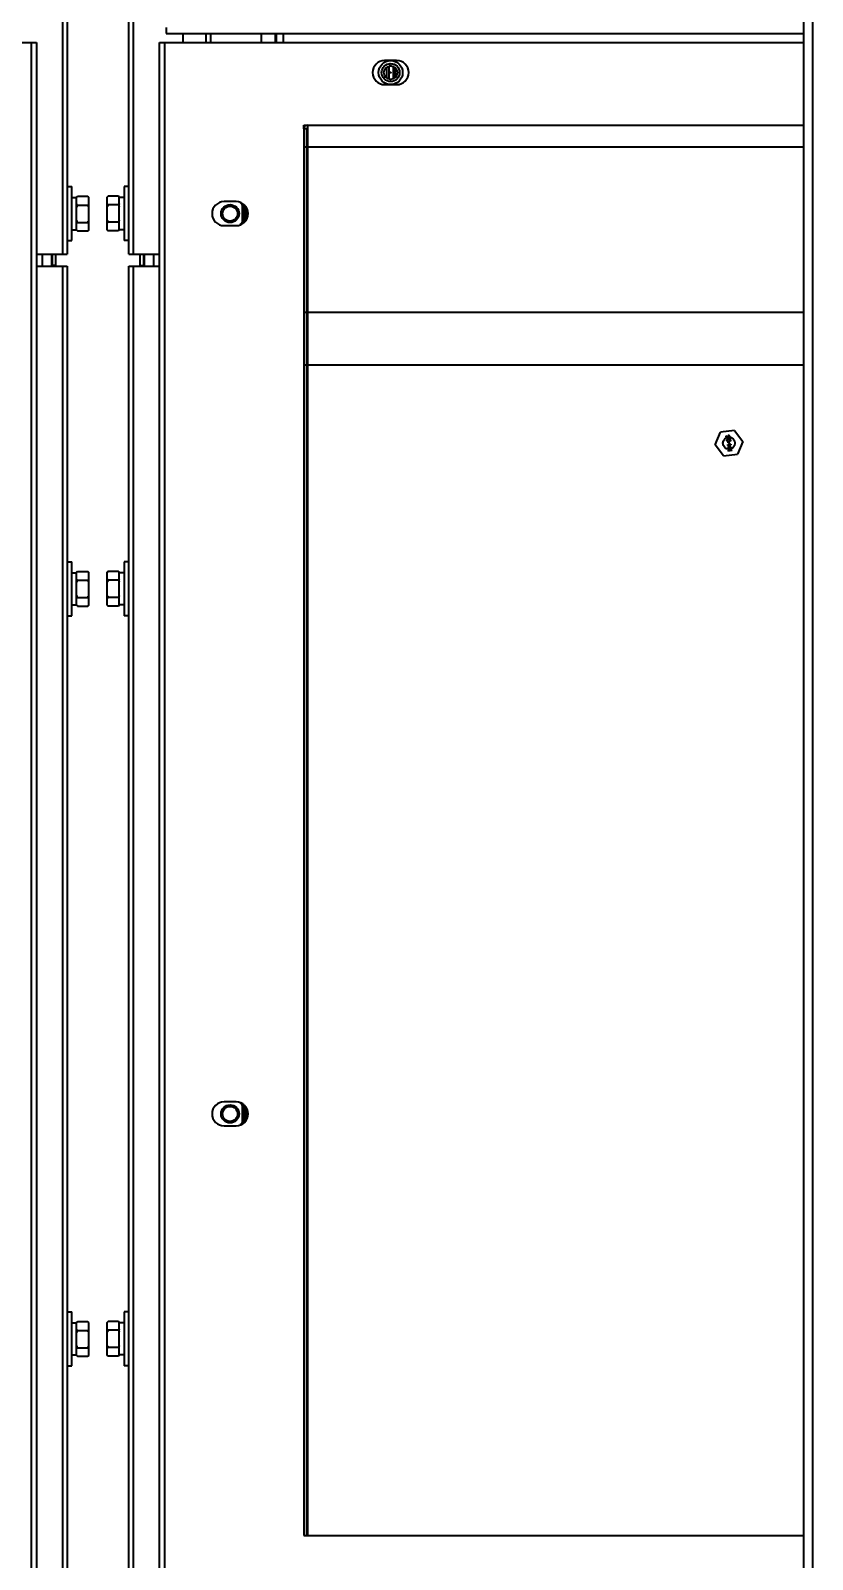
# Model space of a CAD drawing. Header units: millimetres. Extents: x 32496 to 166256, y 3504 to 23939.
# Drawn here: x 41952 to 42213, y 11547 to 12057 of the extents above; entities that cross this region are included whole.
import ezdxf

# ---------------------------------------------------------------- set-up
doc = ezdxf.new("R2010")
doc.units = ezdxf.units.MM
doc.layers.get('0').update_dxf_attribs({"lineweight": 35})

msp = doc.modelspace()

# ---------------------------------------------------------------- linework, layer by layer
at = {"linetype": 'Continuous'}
for p, q in [((42209.64, 13391.575), (42209.64, 10882.575)), ((42212.64, 13391.575), (42212.64, 10882.575)), ((41962.94, 11982.075), (41962.94, 12994.175)), ((41986.34, 12994.175), (41986.34, 11982.075)), ((41964.34, 12117.93), (41964.34, 11982.075)), ((41984.94, 11982.075), (41984.94, 12117.944)), ((41997.34, 12057.575), (41997.34, 12055.575)), ((41997.34, 12055.575), (42209.64, 12055.575)), ((42002.94, 12055.575), (42002.94, 12052.575)), ((42010.64, 12052.575), (42010.64, 12055.575)), ((42012.14, 12055.575), (42012.14, 12052.575)), ((42029.14, 12052.575), (42029.14, 12055.575)), ((42033.64, 12055.575), (42033.64, 12052.575)), ((42034.14, 12052.575), (42034.14, 12055.575)), ((42036.34, 12055.575), (42036.34, 12052.575)), ((41240.14, 12052.575), (41954.14, 12052.575)), ((41952.44, 11269.575), (41952.44, 12052.575)), ((41954.14, 12052.575), (41954.14, 11269.575)), ((41995.14, 11269.575), (41995.14, 12052.575)), ((41995.14, 12052.575), (42209.64, 12052.575)), ((41996.84, 12052.575), (41996.84, 11269.575)), ((42074.14, 12046.575), (42070.14, 12046.575)), ((42070.866, 12040.729), (42070.866, 12044.422)), ((42071.075, 12045.296), (42071.004, 12045.343)), ((42071.066, 12045.372), (42071.075, 12045.348)), ((42071.075, 12045.348), (42071.102, 12045.309)), ((42071.102, 12045.296), (42071.075, 12045.296)), ((42071.102, 12045.309), (42071.102, 12045.296)), ((42071.573, 12044.749), (42071.573, 12040.402)), ((42071.595, 12045.385), (42071.578, 12045.438)), ((42071.578, 12045.438), (42071.664, 12045.438)), ((42071.647, 12045.314), (42071.595, 12045.385)), ((42071.733, 12045.261), (42071.647, 12045.314)), ((42071.664, 12045.438), (42071.699, 12045.385)), ((42071.699, 12045.385), (42071.75, 12045.349)), ((42071.82, 12045.243), (42071.733, 12045.261)), ((42071.75, 12045.349), (42071.802, 12045.332)), ((42071.889, 12045.544), (42071.802, 12045.544)), ((42071.802, 12045.332), (42071.906, 12045.332)), ((42071.889, 12045.243), (42071.82, 12045.243)), ((42071.975, 12045.561), (42071.889, 12045.544)), ((42071.975, 12045.261), (42071.889, 12045.243)), ((42071.906, 12045.332), (42071.958, 12045.349)), ((42071.958, 12045.349), (42072.01, 12045.385)), ((42072.062, 12045.314), (42071.975, 12045.261)), ((42072.01, 12045.385), (42072.044, 12045.438)), ((42072.044, 12045.438), (42072.062, 12045.491)), ((42072.062, 12045.491), (42072.075, 12045.57)), ((42072.114, 12045.385), (42072.062, 12045.314)), ((42072.148, 12045.473), (42072.114, 12045.385)), ((42072.162, 12045.573), (42072.148, 12045.473)), ((42072.304, 12045.244), (42072.304, 12045.561)), ((42072.459, 12045.244), (42072.304, 12045.244)), ((42072.407, 12045.552), (42072.408, 12045.42)), ((42072.408, 12045.42), (42072.455, 12045.548)), ((42072.563, 12045.539), (42072.459, 12045.244)), ((42072.978, 12045.244), (42072.901, 12045.466)), ((42073.134, 12045.244), (42072.978, 12045.244)), ((42073.026, 12045.432), (42073.03, 12045.421)), ((42073.03, 12045.421), (42073.03, 12045.431)), ((42073.108, 12040.548), (42073.108, 12044.603)), ((42073.134, 12045.404), (42073.134, 12045.244)), ((42073.25, 12044.523), (42073.25, 12040.628)), ((42073.635, 12044.244), (42073.635, 12040.907)), ((42070.14, 12038.575), (42074.14, 12038.575)), ((42043.24, 12023.875), (42043.24, 12025.075)), ((42043.24, 12025.075), (42044.44, 12025.075)), ((42044.24, 12023.876), (42043.24, 12023.876)), ((42043.24, 12023.875), (42043.24, 11555.075)), ((42044.24, 11555.075), (42044.24, 12023.875)), ((42044.44, 12025.075), (42044.44, 11555.075)), ((42044.44, 12025.075), (42209.64, 12025.075)), ((42044.24, 12017.753), (42043.24, 12017.753)), ((42209.64, 12017.753), (42044.44, 12017.753)), ((41964.34, 12004.575), (41965.94, 12004.575)), ((41965.94, 11986.575), (41965.94, 12004.575)), ((41983.34, 12004.575), (41983.34, 11986.575)), ((41984.94, 12004.575), (41983.34, 12004.575)), ((42044.44, 12005.075), (42044.24, 12005.075)), ((42044.44, 12005.075), (42044.24, 12005.075)), ((42044.44, 12004.875), (42044.24, 12004.875)), ((41965.94, 12000.925), (41967.54, 12000.925)), ((41967.54, 12001.049), (41967.811, 12001.32)), ((41967.54, 11990.102), (41967.54, 12001.049)), ((41967.84, 12001.349), (41971.24, 12001.349)), ((41967.84, 11998.418), (41971.24, 11998.418)), ((41971.54, 12001.049), (41971.269, 12001.32)), ((41971.54, 11990.102), (41971.54, 12001.049)), ((41977.74, 12001.049), (41978.04, 12001.349)), ((41977.74, 11990.102), (41977.74, 12001.049)), ((41981.44, 12001.349), (41978.04, 12001.349)), ((41981.44, 11998.462), (41978.04, 11998.462)), ((41981.74, 12001.049), (41981.44, 12001.349)), ((41981.74, 11990.102), (41981.74, 12001.049)), ((41983.34, 12000.925), (41981.74, 12000.925)), ((42020.64, 11999.575), (42016.64, 11999.575)), ((42022.838, 11998.288), (42023.258, 11998.559)), ((42022.838, 11992.863), (42022.838, 11998.288)), ((42023.338, 11998.288), (42022.838, 11998.288)), ((42023.29, 11998.568), (42023.258, 11998.559)), ((42023.338, 11998.288), (42023.42, 11998.312)), ((42023.338, 11998.288), (42023.338, 11992.863)), ((42044.44, 11999.075), (42044.24, 11999.075)), ((42023.417, 11993.315), (42023.417, 11997.836)), ((42024.225, 11995.575), (42024.225, 11995.569)), ((42024.363, 11996.467), (42024.263, 11996.356)), ((42024.263, 11994.795), (42024.363, 11994.684)), ((42024.39, 11994.213), (42024.39, 11996.938)), ((41965.94, 11990.225), (41967.54, 11990.225)), ((41967.54, 11990.102), (41967.811, 11989.831)), ((41967.84, 11989.802), (41967.811, 11989.831)), ((41967.84, 11992.644), (41971.24, 11992.644)), ((41967.84, 11989.802), (41971.24, 11989.802)), ((41971.24, 11989.802), (41971.269, 11989.831)), ((41971.54, 11990.102), (41971.269, 11989.831)), ((41977.74, 11990.102), (41978.04, 11989.802)), ((41981.44, 11992.689), (41978.04, 11992.689)), ((41981.44, 11989.802), (41978.04, 11989.802)), ((41981.74, 11990.102), (41981.44, 11989.802)), ((41983.34, 11990.225), (41981.74, 11990.225)), ((42016.64, 11991.575), (42020.64, 11991.575)), ((42023.258, 11992.592), (42022.838, 11992.863)), ((42022.838, 11992.863), (42023.338, 11992.863)), ((42023.258, 11992.592), (42023.29, 11992.583)), ((42023.42, 11992.839), (42023.338, 11992.863)), ((41964.34, 11986.575), (41965.94, 11986.575)), ((41984.94, 11986.575), (41983.34, 11986.575)), ((41954.14, 11982.075), (41964.34, 11982.075)), ((41954.14, 11978.075), (41964.34, 11978.075)), ((41956.14, 11978.075), (41956.14, 11982.075)), ((41959.14, 11982.075), (41959.14, 11978.075)), ((41959.34, 11982.075), (41959.34, 11978.275)), ((41960.54, 11978.275), (41959.34, 11978.275)), ((41960.54, 11982.075), (41960.54, 11978.275)), ((41962.94, 11264.075), (41962.94, 11978.075)), ((41964.34, 11978.075), (41964.34, 11873.194)), ((41984.94, 11982.075), (41995.14, 11982.075)), ((41984.94, 11873.206), (41984.94, 11978.075)), ((41984.94, 11978.075), (41995.14, 11978.075)), ((41986.34, 11978.075), (41986.34, 11264.075)), ((41988.74, 11978.275), (41988.74, 11982.075)), ((41988.74, 11978.275), (41989.94, 11978.275)), ((41989.94, 11978.275), (41989.94, 11982.075)), ((41990.14, 11978.075), (41990.14, 11982.075)), ((41993.14, 11982.075), (41993.14, 11978.075)), ((42043.24, 11962.753), (42044.24, 11962.753)), ((42044.44, 11962.753), (42209.64, 11962.753)), ((42044.24, 11945.075), (42043.24, 11945.075)), ((42044.44, 11944.075), (42044.24, 11944.075)), ((42209.64, 11945.075), (42044.44, 11945.075)), ((42180.257, 11918.498), (42182.048, 11922.755)), ((42186.631, 11923.333), (42182.048, 11922.755)), ((42184.682, 11921.651), (42184.784, 11921.664)), ((42184.917, 11921.63), (42184.784, 11921.664)), ((42186.631, 11923.333), (42189.422, 11919.653)), ((42183.049, 11914.818), (42180.257, 11918.498)), ((42183.929, 11921.506), (42184.055, 11921.522)), ((42184.035, 11920.662), (42183.929, 11921.506)), ((42184.694, 11920.745), (42184.035, 11920.662)), ((42184.055, 11921.522), (42184.146, 11920.802)), ((42184.114, 11920.244), (42184.107, 11920.092)), ((42184.119, 11919.993), (42184.107, 11920.092)), ((42184.152, 11920.349), (42184.114, 11920.244)), ((42184.119, 11919.993), (42184.167, 11919.822)), ((42184.146, 11920.802), (42184.551, 11920.853)), ((42184.24, 11920.461), (42184.152, 11920.349)), ((42184.167, 11919.822), (42184.23, 11919.729)), ((42184.23, 11919.729), (42184.344, 11919.643)), ((42184.237, 11920.083), (42184.246, 11920.21)), ((42184.237, 11920.083), (42184.249, 11919.984)), ((42184.339, 11920.499), (42184.24, 11920.461)), ((42184.246, 11920.21), (42184.288, 11920.291)), ((42184.29, 11919.863), (42184.249, 11919.984)), ((42184.288, 11920.291), (42184.357, 11920.35)), ((42184.35, 11919.795), (42184.29, 11919.863)), ((42184.298, 11918.579), (42184.982, 11918.665)), ((42184.316, 11918.43), (42184.298, 11918.579)), ((42184.316, 11918.43), (42185.075, 11917.921)), ((42184.339, 11920.499), (42184.389, 11920.505)), ((42184.344, 11919.643), (42184.448, 11919.631)), ((42184.432, 11919.755), (42184.35, 11919.795)), ((42184.408, 11920.357), (42184.357, 11920.35)), ((42184.494, 11920.493), (42184.389, 11920.505)), ((42184.41, 11921.365), (42184.4, 11921.237)), ((42184.419, 11921.089), (42184.4, 11921.237)), ((42184.408, 11920.357), (42184.516, 11920.32)), ((42184.47, 11921.498), (42184.41, 11921.365)), ((42184.416, 11917.636), (42185.607, 11917.786)), ((42184.445, 11917.413), (42184.416, 11917.636)), ((42184.419, 11921.089), (42184.46, 11920.968)), ((42184.432, 11919.755), (42184.448, 11919.631)), ((42184.445, 11917.413), (42185.555, 11917.175)), ((42184.46, 11920.968), (42184.551, 11920.853)), ((42184.562, 11921.585), (42184.47, 11921.498)), ((42184.576, 11920.453), (42184.494, 11920.493)), ((42184.516, 11920.32), (42185.237, 11919.705)), ((42185, 11918.516), (42184.519, 11918.456)), ((42185.053, 11918.095), (42184.519, 11918.456)), ((42184.527, 11921.253), (42184.54, 11921.356)), ((42184.527, 11921.253), (42184.545, 11921.105)), ((42185.555, 11917.175), (42184.538, 11916.669)), ((42184.566, 11916.446), (42184.538, 11916.669)), ((42184.54, 11921.356), (42184.581, 11921.437)), ((42184.583, 11921.009), (42184.545, 11921.105)), ((42184.682, 11921.651), (42184.562, 11921.585)), ((42185.757, 11916.596), (42184.566, 11916.446)), ((42184.571, 11919.268), (42184.748, 11919.291)), ((42184.577, 11919.219), (42184.571, 11919.268)), ((42185.211, 11919.903), (42184.576, 11920.453)), ((42184.755, 11919.241), (42184.577, 11919.219)), ((42184.581, 11921.437), (42184.651, 11921.496)), ((42184.672, 11920.919), (42184.583, 11921.009)), ((42184.628, 11919.427), (42184.606, 11919.399)), ((42184.606, 11919.399), (42184.748, 11919.291)), ((42184.799, 11919.297), (42184.628, 11919.427)), ((42184.755, 11919.241), (42184.644, 11919.101)), ((42184.644, 11919.101), (42184.672, 11919.08)), ((42184.651, 11921.496), (42184.723, 11921.53)), ((42184.672, 11920.919), (42184.694, 11920.745)), ((42184.672, 11919.08), (42184.805, 11919.248)), ((42185.626, 11917.637), (42184.688, 11917.519)), ((42185.669, 11917.29), (42184.688, 11917.519)), ((42184.774, 11921.537), (42184.723, 11921.53)), ((42184.774, 11921.537), (42184.853, 11921.521)), ((42184.932, 11919.465), (42184.799, 11919.297)), ((42184.801, 11916.626), (42185.695, 11917.092)), ((42184.801, 11916.626), (42185.738, 11916.745)), ((42184.805, 11919.248), (42184.976, 11919.118)), ((42184.85, 11919.304), (42184.961, 11919.443)), ((42184.85, 11919.304), (42185.027, 11919.326)), ((42184.853, 11921.521), (42184.935, 11921.481)), ((42185.033, 11919.276), (42184.856, 11919.254)), ((42184.998, 11919.146), (42184.856, 11919.254)), ((42184.998, 11920.985), (42184.903, 11920.923)), ((42184.922, 11920.774), (42184.903, 11920.923)), ((42185.027, 11921.569), (42184.917, 11921.63)), ((42184.922, 11920.774), (42185.017, 11920.836)), ((42184.961, 11919.443), (42184.932, 11919.465)), ((42184.935, 11921.481), (42184.995, 11921.413)), ((42184.95, 11918.913), (42185.102, 11918.932)), ((42184.982, 11918.665), (42184.95, 11918.913)), ((42184.976, 11919.118), (42184.998, 11919.146)), ((42184.995, 11921.413), (42185.033, 11921.317)), ((42185.039, 11921.066), (42184.998, 11920.985)), ((42185.053, 11918.095), (42185, 11918.516)), ((42185.017, 11920.836), (42185.109, 11920.924)), ((42185.119, 11921.454), (42185.027, 11921.569)), ((42185.027, 11919.326), (42185.033, 11919.276)), ((42185.052, 11921.168), (42185.033, 11921.317)), ((42185.052, 11921.168), (42185.039, 11921.066)), ((42185.227, 11917.94), (42185.075, 11917.921)), ((42185.102, 11918.932), (42185.134, 11918.684)), ((42185.109, 11920.924), (42185.169, 11921.057)), ((42185.16, 11921.333), (42185.119, 11921.454)), ((42185.124, 11920.598), (42185.251, 11920.614)), ((42185.211, 11919.903), (42185.124, 11920.598)), ((42185.134, 11918.684), (42185.488, 11918.729)), ((42185.507, 11918.58), (42185.152, 11918.535)), ((42185.152, 11918.535), (42185.227, 11917.94)), ((42185.16, 11921.333), (42185.179, 11921.184)), ((42185.169, 11921.057), (42185.179, 11921.184)), ((42185.363, 11919.721), (42185.237, 11919.705)), ((42185.251, 11920.614), (42185.363, 11919.721)), ((42185.488, 11918.729), (42185.507, 11918.58)), ((42185.607, 11917.786), (42185.626, 11917.637)), ((42185.669, 11917.29), (42185.695, 11917.092)), ((42185.738, 11916.745), (42185.757, 11916.596)), ((42189.422, 11919.653), (42187.631, 11915.396)), ((42183.049, 11914.818), (42187.631, 11915.396)), ((42044.24, 11898.986), (42044.44, 11898.986)), ((42044.24, 11897.947), (42044.44, 11897.947)), ((41964.34, 11879.575), (41965.94, 11879.575)), ((41965.94, 11861.575), (41965.94, 11879.575)), ((41965.94, 11875.925), (41967.54, 11875.925)), ((41967.54, 11876.049), (41967.811, 11876.32)), ((41967.54, 11865.102), (41967.54, 11876.049)), ((41967.84, 11876.349), (41971.24, 11876.349)), ((41971.54, 11876.049), (41971.269, 11876.32)), ((41971.54, 11865.102), (41971.54, 11876.049)), ((41977.74, 11876.049), (41978.04, 11876.349)), ((41977.74, 11865.102), (41977.74, 11876.049)), ((41981.44, 11876.349), (41978.04, 11876.349)), ((41981.74, 11876.049), (41981.44, 11876.349)), ((41981.74, 11865.102), (41981.74, 11876.049)), ((41983.34, 11875.925), (41981.74, 11875.925)), ((41983.34, 11879.575), (41983.34, 11861.575)), ((41984.94, 11879.575), (41983.34, 11879.575)), ((41964.34, 11873.194), (41964.34, 11867.93)), ((41967.84, 11873.418), (41971.24, 11873.418)), ((41981.44, 11873.462), (41978.04, 11873.462)), ((41984.94, 11867.944), (41984.94, 11873.206)), ((41964.34, 11867.93), (41964.34, 11623.194)), ((41967.84, 11867.644), (41971.24, 11867.644)), ((41981.44, 11867.689), (41978.04, 11867.689)), ((41984.94, 11623.206), (41984.94, 11867.944)), ((41964.34, 11861.575), (41965.94, 11861.575)), ((41965.94, 11865.225), (41967.54, 11865.225)), ((41967.54, 11865.102), (41967.811, 11864.831)), ((41967.84, 11864.802), (41967.811, 11864.831)), ((41967.84, 11864.802), (41971.24, 11864.802)), ((41971.24, 11864.802), (41971.269, 11864.831)), ((41971.54, 11865.102), (41971.269, 11864.831)), ((41977.74, 11865.102), (41978.04, 11864.802)), ((41981.44, 11864.802), (41978.04, 11864.802)), ((41981.74, 11865.102), (41981.44, 11864.802)), ((41983.34, 11865.225), (41981.74, 11865.225)), ((41984.94, 11861.575), (41983.34, 11861.575)), ((42044.24, 11768.806), (42044.44, 11768.806)), ((42020.64, 11699.575), (42016.64, 11699.575)), ((42022.838, 11698.288), (42023.258, 11698.559)), ((42022.838, 11692.863), (42022.838, 11698.288)), ((42023.338, 11698.288), (42022.838, 11698.288)), ((42023.29, 11698.568), (42023.258, 11698.559)), ((42023.338, 11698.288), (42023.42, 11698.312)), ((42023.338, 11698.288), (42023.338, 11692.863)), ((42023.417, 11693.315), (42023.417, 11697.836)), ((42023.258, 11692.592), (42022.838, 11692.863)), ((42022.838, 11692.863), (42023.338, 11692.863)), ((42023.258, 11692.592), (42023.29, 11692.583)), ((42023.42, 11692.839), (42023.338, 11692.863)), ((42024.225, 11695.575), (42024.225, 11695.569)), ((42024.363, 11696.467), (42024.263, 11696.356)), ((42024.263, 11694.795), (42024.363, 11694.684)), ((42024.39, 11694.213), (42024.39, 11696.938)), ((42016.64, 11691.575), (42020.64, 11691.575)), ((41964.34, 11629.575), (41965.94, 11629.575)), ((41965.94, 11611.575), (41965.94, 11629.575)), ((41967.54, 11626.049), (41967.811, 11626.32)), ((41967.84, 11626.349), (41971.24, 11626.349)), ((41971.54, 11626.049), (41971.269, 11626.32)), ((41977.74, 11626.049), (41978.04, 11626.349)), ((41981.44, 11626.349), (41978.04, 11626.349)), ((41981.74, 11626.049), (41981.44, 11626.349)), ((41983.34, 11629.575), (41983.34, 11611.575)), ((41984.94, 11629.575), (41983.34, 11629.575)), ((41964.34, 11623.194), (41964.34, 11617.93)), ((41965.94, 11625.925), (41967.54, 11625.925)), ((41967.54, 11615.102), (41967.54, 11626.049)), ((41967.84, 11623.418), (41971.24, 11623.418)), ((41971.54, 11615.102), (41971.54, 11626.049)), ((41977.74, 11615.102), (41977.74, 11626.049)), ((41981.44, 11623.462), (41978.04, 11623.462)), ((41981.74, 11615.102), (41981.74, 11626.049)), ((41983.34, 11625.925), (41981.74, 11625.925)), ((41984.94, 11617.944), (41984.94, 11623.206)), ((41964.34, 11617.93), (41964.34, 11373.194)), ((41967.84, 11617.644), (41971.24, 11617.644)), ((41981.44, 11617.689), (41978.04, 11617.689)), ((41984.94, 11373.206), (41984.94, 11617.944)), ((41964.34, 11611.575), (41965.94, 11611.575)), ((41965.94, 11615.225), (41967.54, 11615.225)), ((41967.54, 11615.102), (41967.811, 11614.831)), ((41967.84, 11614.802), (41967.811, 11614.831)), ((41967.84, 11614.802), (41971.24, 11614.802)), ((41971.24, 11614.802), (41971.269, 11614.831)), ((41971.54, 11615.102), (41971.269, 11614.831)), ((41977.74, 11615.102), (41978.04, 11614.802)), ((41981.44, 11614.802), (41978.04, 11614.802)), ((41981.74, 11615.102), (41981.44, 11614.802)), ((41983.34, 11615.225), (41981.74, 11615.225)), ((41984.94, 11611.575), (41983.34, 11611.575)), ((42044.24, 11586.115), (42044.262, 11586.115)), ((42044.24, 11585.075), (42044.44, 11585.075)), ((42044.24, 11580.263), (42044.44, 11580.263)), ((42044.24, 11580.075), (42044.44, 11580.075)), ((42044.24, 11571.475), (42044.44, 11571.475)), ((42044.44, 11570.075), (42044.24, 11570.075)), ((42043.24, 11555.075), (42209.64, 11555.075))]:
    msp.add_line(p, q, dxfattribs=at)
for points in [[(42024.363, 11996.467), (42024.33, 11996.43), (42024.296, 11996.393), (42024.263, 11996.356)], [(42024.263, 11994.795), (42024.296, 11994.758), (42024.33, 11994.721), (42024.363, 11994.684)], [(42024.363, 11696.467), (42024.33, 11696.43), (42024.296, 11696.393), (42024.263, 11696.356)], [(42024.263, 11694.795), (42024.296, 11694.758), (42024.33, 11694.721), (42024.363, 11694.684)]]:
    msp.add_lwpolyline(points, dxfattribs=at)
for centre, radius in [((42072.14, 12042.575), 4), ((42072.14, 12042.575), 3), ((42072.14, 12042.575), 2.25), ((42072.14, 12042.575), 0.1), ((42018.64, 11995.575), 3), ((42018.64, 11995.575), 2.5), ((42184.84, 11919.075), 2), ((42018.64, 11695.575), 3), ((42018.64, 11695.575), 2.5)]:
    msp.add_circle(centre, radius, dxfattribs=at)
for centre, radius, start, end in [((42070.14, 12042.575), 4, 90, 270), ((42074.14, 12042.575), 4, 270, 90), ((42044.44, 12023.875), 1.2, 90, 180), ((42044.44, 12023.875), 0.2, 90, 180), ((41970.355, 11998.758), 3.607, 140.8641, 141.28972), ((41971.676, 11997.57), 5.384, 135.43477, 135.87545), ((41967.402, 11997.569), 5.386, 44.12457, 44.56524), ((41968.726, 11998.759), 3.606, 38.71028, 39.13391), ((41978.981, 11998.774), 3.556, 39.13644, 39.50078), ((42016.64, 11995.575), 4, 90, 270), ((42020.64, 11995.575), 4, 270, 90), ((42018.64, 11995.575), 4.999, 32.86431, 49.65844), ((42018.64, 11995.575), 5.499, 32.86431, 34.09945), ((42018.64, 11995.575), 5.585, 0, 30.76123), ((42018.64, 11995.575), 5.285, 334.67939, 25.32061), ((42018.64, 11995.575), 5.585, 329.24232, 359.93768), ((42018.64, 11995.575), 5.661, 357.86504, 2.13496), ((41980.497, 11992.376), 3.555, 219.13645, 219.50132), ((42018.64, 11995.575), 4.999, 310.34481, 327.13569), ((42018.64, 11995.575), 5.499, 325.89281, 327.13569), ((42022.911, 11992.831), 0.509, 343.91946, 0.8578), ((41960.74, 11978.275), 1.4, 180, 188.23663), ((41960.74, 11978.275), 0.2, 180, 270), ((41988.54, 11978.275), 0.2, 270, 0), ((41988.54, 11978.275), 1.4, 351.76338, 0), ((41970.355, 11873.758), 3.607, 140.8641, 141.28972), ((41971.676, 11872.57), 5.384, 135.43477, 135.87545), ((41967.402, 11872.569), 5.386, 44.12457, 44.56524), ((41968.726, 11873.759), 3.606, 38.71028, 39.13391), ((41978.981, 11873.774), 3.556, 39.13644, 39.50078), ((41980.497, 11867.376), 3.555, 219.13645, 219.50132), ((42016.64, 11695.575), 4, 90, 270), ((42020.64, 11695.575), 4, 270, 90), ((42018.64, 11695.575), 4.999, 32.86431, 49.65844), ((42018.64, 11695.575), 5.499, 32.86431, 34.09945), ((42018.64, 11695.575), 5.285, 334.67939, 25.32061), ((42018.64, 11695.575), 5.585, 0, 30.76123), ((42018.64, 11695.575), 4.999, 310.34481, 327.13569), ((42018.64, 11695.575), 5.499, 325.89281, 327.13569), ((42022.911, 11692.831), 0.509, 343.91946, 0.8578), ((42018.64, 11695.575), 5.585, 329.24232, 359.93768), ((42018.64, 11695.575), 5.661, 357.86504, 2.13496), ((41971.676, 11622.57), 5.384, 135.43477, 135.87545), ((41967.402, 11622.569), 5.386, 44.12457, 44.56524), ((41970.355, 11623.758), 3.607, 140.8641, 141.28972), ((41968.726, 11623.759), 3.606, 38.71028, 39.13391), ((41978.981, 11623.774), 3.556, 39.13644, 39.50078), ((41980.497, 11617.376), 3.555, 219.13645, 219.50132), ((42045.296, 11586.288), 1.056, 180.02621, 189.52169), ((42045.309, 11586.29), 1.069, 189.51574, 194.82958)]:
    msp.add_arc(centre, radius, start, end, dxfattribs=at)
msp.add_ellipse((42045.64, 11762.34), major_axis=(0, 1.617), ratio=0.8660254, start_param=1.5707963, end_param=2.1023472, dxfattribs=at)
for points, knots in [([(41967.84, 11998.418), (41967.813, 11998.445), (41967.709, 11998.553), (41967.61, 11998.666), (41967.54, 11998.753)], [0, 0, 0, 0, 0.2552107, 1, 1, 1, 1]), ([(41967.557, 12001.035), (41967.576, 12001.059), (41967.658, 12001.156), (41967.744, 12001.25), (41967.811, 12001.319)], [0, 0, 0, 0, 0.2454974, 1, 1, 1, 1]), ([(41971.24, 11998.418), (41971.267, 11998.445), (41971.371, 11998.553), (41971.47, 11998.666), (41971.54, 11998.753)], [0, 0, 0, 0, 0.2552115, 1, 1, 1, 1]), ([(41971.523, 12001.035), (41971.503, 12001.059), (41971.422, 12001.156), (41971.336, 12001.25), (41971.269, 12001.319)], [0, 0, 0, 0, 0.2454956, 1, 1, 1, 1]), ([(41978.04, 12001.349), (41978.013, 12001.322), (41977.909, 12001.216), (41977.81, 12001.105), (41977.74, 12001.019)], [0, 0, 0, 0, 0.2553532, 1, 1, 1, 1]), ([(41977.74, 11998.792), (41977.763, 11998.764), (41977.858, 11998.65), (41977.96, 11998.542), (41978.04, 11998.462)], [0, 0, 0, 0, 0.2445585, 1, 1, 1, 1]), ([(41981.44, 12001.349), (41981.465, 12001.324), (41981.564, 12001.223), (41981.659, 12001.118), (41981.725, 12001.037)], [0, 0, 0, 0, 0.2550408, 1, 1, 1, 1]), ([(41981.74, 11998.792), (41981.717, 11998.764), (41981.621, 11998.65), (41981.519, 11998.542), (41981.44, 11998.462)], [0, 0, 0, 0, 0.2445585, 1, 1, 1, 1]), ([(42023.338, 11998.288), (42023.338, 11998.336), (42023.325, 11998.431), (42023.284, 11998.519), (42023.258, 11998.559)], [0, 0, 0, 0, 0.5, 1, 1, 1, 1]), ([(42023.4, 11998.461), (42023.403, 11998.449), (42023.415, 11998.4), (42023.42, 11998.35), (42023.42, 11998.312)], [0, 0, 0, 0, 0.2449643, 1, 1, 1, 1]), ([(42023.42, 11998.312), (42023.419, 11998.274), (42023.418, 11998.116), (42023.417, 11997.957), (42023.417, 11997.836)], [0, 0, 0, 0, 0.2366786, 1, 1, 1, 1]), ([(42023.417, 11993.315), (42023.417, 11993.274), (42023.417, 11993.116), (42023.418, 11992.957), (42023.42, 11992.839)], [0, 0, 0, 0, 0.2575485, 1, 1, 1, 1]), ([(42024.263, 11996.356), (42024.262, 11996.355), (42024.262, 11996.35), (42024.261, 11996.342), (42024.262, 11996.328), (42024.263, 11996.309), (42024.265, 11996.285), (42024.268, 11996.245), (42024.273, 11996.184), (42024.28, 11996.1), (42024.286, 11996.003), (42024.293, 11995.897), (42024.296, 11995.824), (42024.297, 11995.786)], [0, 0, 0, 0, 0.0070922, 0.0227762, 0.0472013, 0.0802905, 0.1217895, 0.1714132, 0.2935698, 0.4432488, 0.6153365, 0.8035356, 1, 1, 1, 1]), ([(42024.297, 11995.365), (42024.296, 11995.327), (42024.293, 11995.254), (42024.286, 11995.148), (42024.28, 11995.051), (42024.273, 11994.967), (42024.268, 11994.906), (42024.265, 11994.866), (42024.263, 11994.842), (42024.262, 11994.823), (42024.261, 11994.809), (42024.262, 11994.801), (42024.262, 11994.796), (42024.263, 11994.795)], [0, 0, 0, 0, 0.1964865, 0.3846809, 0.5567494, 0.706456, 0.8286292, 0.8782322, 0.9196984, 0.9527628, 0.9771907, 0.9928965, 1, 1, 1, 1]), ([(42024.263, 11996.356), (42024.268, 11996.316), (42024.296, 11996.237), (42024.355, 11996.175), (42024.389, 11996.151)], [0, 0, 0, 0, 0.4870421, 1, 1, 1, 1]), ([(42024.263, 11994.795), (42024.268, 11994.834), (42024.296, 11994.914), (42024.354, 11994.976), (42024.389, 11995)], [0, 0, 0, 0, 0.4840345, 1, 1, 1, 1]), ([(41967.54, 11992.32), (41967.563, 11992.347), (41967.658, 11992.46), (41967.76, 11992.566), (41967.84, 11992.644)], [0, 0, 0, 0, 0.2444076, 1, 1, 1, 1]), ([(41967.811, 11989.831), (41967.786, 11989.855), (41967.693, 11989.951), (41967.603, 11990.05), (41967.54, 11990.127)], [0, 0, 0, 0, 0.2550615, 1, 1, 1, 1]), ([(41971.54, 11992.32), (41971.517, 11992.347), (41971.421, 11992.46), (41971.319, 11992.566), (41971.24, 11992.644)], [0, 0, 0, 0, 0.2444076, 1, 1, 1, 1]), ([(41971.269, 11989.831), (41971.293, 11989.855), (41971.387, 11989.951), (41971.476, 11990.05), (41971.54, 11990.127)], [0, 0, 0, 0, 0.2550625, 1, 1, 1, 1]), ([(41978.04, 11992.689), (41978.013, 11992.662), (41977.909, 11992.556), (41977.81, 11992.445), (41977.74, 11992.359)], [0, 0, 0, 0, 0.2553532, 1, 1, 1, 1]), ([(41977.754, 11990.114), (41977.776, 11990.088), (41977.867, 11989.98), (41977.964, 11989.877), (41978.04, 11989.802)], [0, 0, 0, 0, 0.2448781, 1, 1, 1, 1]), ([(41981.44, 11992.689), (41981.467, 11992.662), (41981.571, 11992.556), (41981.67, 11992.445), (41981.74, 11992.359)], [0, 0, 0, 0, 0.2553524, 1, 1, 1, 1]), ([(41981.74, 11990.132), (41981.717, 11990.104), (41981.621, 11989.99), (41981.519, 11989.881), (41981.44, 11989.802)], [0, 0, 0, 0, 0.2445585, 1, 1, 1, 1]), ([(42023.338, 11992.863), (42023.338, 11992.815), (42023.325, 11992.72), (42023.284, 11992.632), (42023.258, 11992.592)], [0, 0, 0, 0, 0.5, 1, 1, 1, 1]), ([(41967.557, 11876.035), (41967.576, 11876.059), (41967.658, 11876.156), (41967.744, 11876.25), (41967.811, 11876.319)], [0, 0, 0, 0, 0.2454974, 1, 1, 1, 1]), ([(41971.523, 11876.035), (41971.503, 11876.059), (41971.422, 11876.156), (41971.336, 11876.25), (41971.269, 11876.319)], [0, 0, 0, 0, 0.2454956, 1, 1, 1, 1]), ([(41978.04, 11876.349), (41978.013, 11876.322), (41977.909, 11876.216), (41977.81, 11876.105), (41977.74, 11876.019)], [0, 0, 0, 0, 0.2553532, 1, 1, 1, 1]), ([(41981.44, 11876.349), (41981.465, 11876.324), (41981.564, 11876.223), (41981.659, 11876.118), (41981.725, 11876.037)], [0, 0, 0, 0, 0.2550408, 1, 1, 1, 1]), ([(41967.84, 11873.418), (41967.813, 11873.445), (41967.709, 11873.553), (41967.61, 11873.666), (41967.54, 11873.753)], [0, 0, 0, 0, 0.2552107, 1, 1, 1, 1]), ([(41971.24, 11873.418), (41971.267, 11873.445), (41971.371, 11873.553), (41971.47, 11873.666), (41971.54, 11873.753)], [0, 0, 0, 0, 0.2552115, 1, 1, 1, 1]), ([(41977.74, 11873.792), (41977.763, 11873.764), (41977.858, 11873.65), (41977.96, 11873.542), (41978.04, 11873.462)], [0, 0, 0, 0, 0.2445585, 1, 1, 1, 1]), ([(41981.74, 11873.792), (41981.717, 11873.764), (41981.621, 11873.65), (41981.519, 11873.542), (41981.44, 11873.462)], [0, 0, 0, 0, 0.2445585, 1, 1, 1, 1]), ([(41967.54, 11867.32), (41967.563, 11867.347), (41967.658, 11867.46), (41967.76, 11867.566), (41967.84, 11867.644)], [0, 0, 0, 0, 0.2444076, 1, 1, 1, 1]), ([(41971.54, 11867.32), (41971.517, 11867.347), (41971.421, 11867.46), (41971.319, 11867.566), (41971.24, 11867.644)], [0, 0, 0, 0, 0.2444076, 1, 1, 1, 1]), ([(41978.04, 11867.689), (41978.013, 11867.662), (41977.909, 11867.556), (41977.81, 11867.445), (41977.74, 11867.359)], [0, 0, 0, 0, 0.2553532, 1, 1, 1, 1]), ([(41981.44, 11867.689), (41981.467, 11867.662), (41981.571, 11867.556), (41981.67, 11867.445), (41981.74, 11867.359)], [0, 0, 0, 0, 0.2553524, 1, 1, 1, 1]), ([(41967.811, 11864.831), (41967.786, 11864.855), (41967.693, 11864.951), (41967.603, 11865.05), (41967.54, 11865.127)], [0, 0, 0, 0, 0.2550615, 1, 1, 1, 1]), ([(41971.269, 11864.831), (41971.293, 11864.855), (41971.387, 11864.951), (41971.476, 11865.05), (41971.54, 11865.127)], [0, 0, 0, 0, 0.2550625, 1, 1, 1, 1]), ([(41977.754, 11865.114), (41977.776, 11865.088), (41977.867, 11864.98), (41977.964, 11864.877), (41978.04, 11864.802)], [0, 0, 0, 0, 0.2448781, 1, 1, 1, 1]), ([(41981.74, 11865.132), (41981.717, 11865.104), (41981.621, 11864.99), (41981.519, 11864.881), (41981.44, 11864.802)], [0, 0, 0, 0, 0.2445585, 1, 1, 1, 1]), ([(42023.338, 11698.288), (42023.338, 11698.336), (42023.325, 11698.431), (42023.284, 11698.519), (42023.258, 11698.559)], [0, 0, 0, 0, 0.5, 1, 1, 1, 1]), ([(42023.4, 11698.461), (42023.403, 11698.449), (42023.415, 11698.4), (42023.42, 11698.35), (42023.42, 11698.312)], [0, 0, 0, 0, 0.2449643, 1, 1, 1, 1]), ([(42023.42, 11698.312), (42023.419, 11698.274), (42023.418, 11698.116), (42023.417, 11697.957), (42023.417, 11697.836)], [0, 0, 0, 0, 0.2366786, 1, 1, 1, 1]), ([(42023.338, 11692.863), (42023.338, 11692.815), (42023.325, 11692.72), (42023.284, 11692.632), (42023.258, 11692.592)], [0, 0, 0, 0, 0.5, 1, 1, 1, 1]), ([(42023.417, 11693.315), (42023.417, 11693.274), (42023.417, 11693.116), (42023.418, 11692.957), (42023.42, 11692.839)], [0, 0, 0, 0, 0.2575485, 1, 1, 1, 1]), ([(42024.263, 11696.356), (42024.262, 11696.355), (42024.262, 11696.35), (42024.261, 11696.342), (42024.262, 11696.328), (42024.263, 11696.309), (42024.265, 11696.285), (42024.268, 11696.245), (42024.273, 11696.184), (42024.28, 11696.1), (42024.286, 11696.003), (42024.293, 11695.897), (42024.296, 11695.824), (42024.297, 11695.786)], [0, 0, 0, 0, 0.0070922, 0.0227762, 0.0472013, 0.0802905, 0.1217895, 0.1714132, 0.2935698, 0.4432488, 0.6153365, 0.8035356, 1, 1, 1, 1]), ([(42024.297, 11695.365), (42024.296, 11695.327), (42024.293, 11695.254), (42024.286, 11695.148), (42024.28, 11695.051), (42024.273, 11694.967), (42024.268, 11694.906), (42024.265, 11694.866), (42024.263, 11694.842), (42024.262, 11694.823), (42024.261, 11694.809), (42024.262, 11694.801), (42024.262, 11694.796), (42024.263, 11694.795)], [0, 0, 0, 0, 0.1964865, 0.3846809, 0.5567494, 0.706456, 0.8286292, 0.8782322, 0.9196984, 0.9527628, 0.9771907, 0.9928965, 1, 1, 1, 1]), ([(42024.263, 11696.356), (42024.268, 11696.316), (42024.296, 11696.237), (42024.355, 11696.175), (42024.389, 11696.151)], [0, 0, 0, 0, 0.4870421, 1, 1, 1, 1]), ([(42024.263, 11694.795), (42024.268, 11694.834), (42024.296, 11694.914), (42024.354, 11694.976), (42024.389, 11695)], [0, 0, 0, 0, 0.4840345, 1, 1, 1, 1]), ([(41967.557, 11626.035), (41967.576, 11626.059), (41967.658, 11626.156), (41967.744, 11626.25), (41967.811, 11626.319)], [0, 0, 0, 0, 0.2454974, 1, 1, 1, 1]), ([(41971.523, 11626.035), (41971.503, 11626.059), (41971.422, 11626.156), (41971.336, 11626.25), (41971.269, 11626.319)], [0, 0, 0, 0, 0.2454956, 1, 1, 1, 1]), ([(41978.04, 11626.349), (41978.013, 11626.322), (41977.909, 11626.216), (41977.81, 11626.105), (41977.74, 11626.019)], [0, 0, 0, 0, 0.2553532, 1, 1, 1, 1]), ([(41981.44, 11626.349), (41981.465, 11626.324), (41981.564, 11626.223), (41981.659, 11626.118), (41981.725, 11626.037)], [0, 0, 0, 0, 0.2550408, 1, 1, 1, 1]), ([(41967.84, 11623.418), (41967.813, 11623.445), (41967.709, 11623.553), (41967.61, 11623.666), (41967.54, 11623.753)], [0, 0, 0, 0, 0.2552107, 1, 1, 1, 1]), ([(41971.24, 11623.418), (41971.267, 11623.445), (41971.371, 11623.553), (41971.47, 11623.666), (41971.54, 11623.753)], [0, 0, 0, 0, 0.2552115, 1, 1, 1, 1]), ([(41977.74, 11623.792), (41977.763, 11623.764), (41977.858, 11623.65), (41977.96, 11623.542), (41978.04, 11623.462)], [0, 0, 0, 0, 0.2445585, 1, 1, 1, 1]), ([(41981.74, 11623.792), (41981.717, 11623.764), (41981.621, 11623.65), (41981.519, 11623.542), (41981.44, 11623.462)], [0, 0, 0, 0, 0.2445585, 1, 1, 1, 1]), ([(41967.54, 11617.32), (41967.563, 11617.347), (41967.658, 11617.46), (41967.76, 11617.566), (41967.84, 11617.644)], [0, 0, 0, 0, 0.2444076, 1, 1, 1, 1]), ([(41971.54, 11617.32), (41971.517, 11617.347), (41971.421, 11617.46), (41971.319, 11617.566), (41971.24, 11617.644)], [0, 0, 0, 0, 0.2444076, 1, 1, 1, 1]), ([(41978.04, 11617.689), (41978.013, 11617.662), (41977.909, 11617.556), (41977.81, 11617.445), (41977.74, 11617.359)], [0, 0, 0, 0, 0.2553532, 1, 1, 1, 1]), ([(41981.44, 11617.689), (41981.467, 11617.662), (41981.571, 11617.556), (41981.67, 11617.445), (41981.74, 11617.359)], [0, 0, 0, 0, 0.2553524, 1, 1, 1, 1]), ([(41967.811, 11614.831), (41967.786, 11614.855), (41967.693, 11614.951), (41967.603, 11615.05), (41967.54, 11615.127)], [0, 0, 0, 0, 0.2550615, 1, 1, 1, 1]), ([(41971.269, 11614.831), (41971.293, 11614.855), (41971.387, 11614.951), (41971.476, 11615.05), (41971.54, 11615.127)], [0, 0, 0, 0, 0.2550625, 1, 1, 1, 1]), ([(41977.754, 11615.114), (41977.776, 11615.088), (41977.867, 11614.98), (41977.964, 11614.877), (41978.04, 11614.802)], [0, 0, 0, 0, 0.2448781, 1, 1, 1, 1]), ([(41981.74, 11615.132), (41981.717, 11615.104), (41981.621, 11614.99), (41981.519, 11614.881), (41981.44, 11614.802)], [0, 0, 0, 0, 0.2445585, 1, 1, 1, 1]), ([(42044.275, 11586.017), (42044.283, 11585.987), (42044.321, 11585.866), (42044.379, 11585.752), (42044.433, 11585.674)], [0, 0, 0, 0, 0.2475614, 1, 1, 1, 1])]:
    msp.add_open_spline(points, degree=3, knots=knots, dxfattribs=at)
for points in [[(41967.54, 11997.758), (41967.631, 11997.982), (41967.732, 11998.202), (41967.84, 11998.418)], [(41971.54, 11997.758), (41971.449, 11997.982), (41971.348, 11998.202), (41971.24, 11998.418)], [(41978.04, 11998.462), (41977.932, 11998.246), (41977.831, 11998.026), (41977.74, 11997.802)], [(41981.44, 11998.462), (41981.548, 11998.246), (41981.649, 11998.026), (41981.74, 11997.802)], [(41967.84, 11992.644), (41967.732, 11992.861), (41967.631, 11993.08), (41967.54, 11993.304)], [(41971.24, 11992.644), (41971.348, 11992.861), (41971.449, 11993.08), (41971.54, 11993.304)], [(41977.74, 11993.349), (41977.831, 11993.125), (41977.932, 11992.905), (41978.04, 11992.689)], [(41981.74, 11993.349), (41981.649, 11993.125), (41981.548, 11992.905), (41981.44, 11992.689)], [(41967.54, 11872.758), (41967.631, 11872.982), (41967.732, 11873.202), (41967.84, 11873.418)], [(41971.54, 11872.758), (41971.449, 11872.982), (41971.348, 11873.202), (41971.24, 11873.418)], [(41978.04, 11873.462), (41977.932, 11873.246), (41977.831, 11873.026), (41977.74, 11872.802)], [(41981.44, 11873.462), (41981.548, 11873.246), (41981.649, 11873.026), (41981.74, 11872.802)], [(41967.84, 11867.644), (41967.732, 11867.861), (41967.631, 11868.08), (41967.54, 11868.304)], [(41971.24, 11867.644), (41971.348, 11867.861), (41971.449, 11868.08), (41971.54, 11868.304)], [(41977.74, 11868.349), (41977.831, 11868.125), (41977.932, 11867.905), (41978.04, 11867.689)], [(41981.74, 11868.349), (41981.649, 11868.125), (41981.548, 11867.905), (41981.44, 11867.689)], [(41967.54, 11622.758), (41967.631, 11622.982), (41967.732, 11623.202), (41967.84, 11623.418)], [(41971.54, 11622.758), (41971.449, 11622.982), (41971.348, 11623.202), (41971.24, 11623.418)], [(41978.04, 11623.462), (41977.932, 11623.246), (41977.831, 11623.026), (41977.74, 11622.802)], [(41981.44, 11623.462), (41981.548, 11623.246), (41981.649, 11623.026), (41981.74, 11622.802)], [(41967.84, 11617.644), (41967.732, 11617.861), (41967.631, 11618.08), (41967.54, 11618.304)], [(41971.24, 11617.644), (41971.348, 11617.861), (41971.449, 11618.08), (41971.54, 11618.304)], [(41977.74, 11618.349), (41977.831, 11618.125), (41977.932, 11617.905), (41978.04, 11617.689)], [(41981.74, 11618.349), (41981.649, 11618.125), (41981.548, 11617.905), (41981.44, 11617.689)]]:
    msp.add_open_spline(points, degree=3, dxfattribs=at)

doc.saveas('drawing.dxf')
